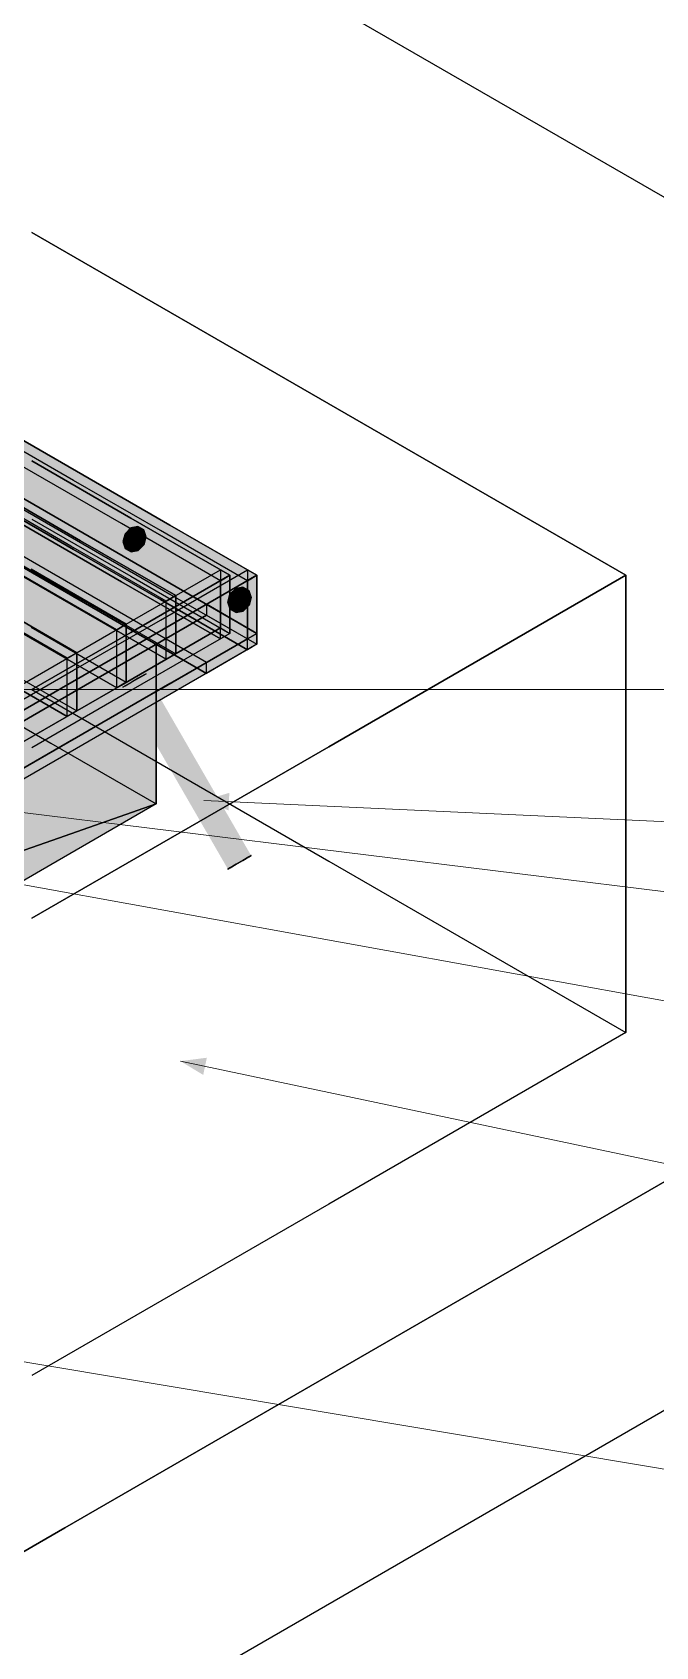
# Model space of a CAD drawing. Header units: metres. Extents: x 0 to 10.2, y 0 to 3.
# Drawn here: x 1.78 to 2.053, y 1.556 to 2.263 of the extents above; entities that cross this region are included whole.
import ezdxf

# ---------------------------------------------------------------- set-up
doc = ezdxf.new("R2010")
doc.units = ezdxf.units.M
doc.header["$LTSCALE"] = 0.25
doc.layers.add('ISO-ARISTAS', color=8, linetype='CONTINUOUS')
doc.layers.add('ISO-CONCRETO-SUP', color=254, linetype='CONTINUOUS', true_color=0xe8e8e8)
doc.layers.add('LLAMADAS', color=30, linetype='CONTINUOUS', lineweight=18)

msp = doc.modelspace()

# ---------------------------------------------------------------- linework, layer by layer
at = {"layer": 'ISO-ARISTAS', "color": 250}
for p, q in [((1.65, 2.425), (2.08301, 2.175)), ((1.65, 2.425), (2.08301, 2.175)), ((1.90981, 2.1), (1.7799, 2.175)), ((1.7799, 2.175), (1.90981, 2.1)), ((2.03971, 2.025), (1.90981, 2.1)), ((1.90981, 2.1), (2.03971, 2.025)), ((1.80219, 2.06893), (1.76414, 2.0909)), ((1.76414, 2.0909), (1.80219, 2.06893)), ((1.79803, 2.06653), (1.75999, 2.0885)), ((1.79803, 2.06653), (1.75999, 2.0885)), ((1.81905, 2.0476), (1.77575, 2.0726)), ((1.81905, 2.0476), (1.77575, 2.0726)), ((1.82321, 2.05), (1.7799, 2.075)), ((1.7799, 2.075), (1.82321, 2.05)), ((1.80114, 2.04014), (1.7595, 2.06418)), ((1.7595, 2.06418), (1.80114, 2.04014)), ((1.80219, 2.04353), (1.76414, 2.0655)), ((1.76414, 2.0655), (1.80219, 2.04353)), ((1.83608, 2.04457), (1.79803, 2.06653)), ((1.83608, 2.04457), (1.79803, 2.06653)), ((1.84024, 2.04697), (1.80219, 2.06893)), ((1.80219, 2.06893), (1.84024, 2.04697)), ((1.79698, 2.03774), (1.75534, 2.06178)), ((1.79698, 2.03774), (1.75534, 2.06178)), ((1.79803, 2.03633), (1.75999, 2.0583)), ((1.75999, 2.0583), (1.79803, 2.03633)), ((1.76414, 2.0607), (1.80219, 2.03873)), ((1.76414, 2.0607), (1.80219, 2.03873)), ((1.76414, 2.0607), (1.80219, 2.03873)), ((1.76414, 2.0607), (1.80219, 2.03873)), ((1.78019, 2.03083), (1.74215, 2.0528)), ((1.78019, 2.03083), (1.74215, 2.0528)), ((1.78822, 2.0214), (1.74215, 2.048)), ((1.78019, 2.02603), (1.74215, 2.048)), ((1.74215, 2.048), (1.78019, 2.02603)), ((1.7799, 2.0496), (1.82321, 2.0246)), ((1.7799, 2.0496), (1.82321, 2.0246)), ((1.86651, 2.025), (1.82321, 2.05)), ((1.82321, 2.05), (1.86651, 2.025)), ((1.81905, 2.0222), (1.77575, 2.0472)), ((1.77575, 2.0472), (1.81905, 2.0222)), ((1.84024, 2.02157), (1.80219, 2.04353)), ((1.80219, 2.04353), (1.84024, 2.02157)), ((1.86235, 2.0226), (1.81905, 2.0476)), ((1.86235, 2.0226), (1.81905, 2.0476)), ((1.82061, 2.0432), (1.81967, 2.03975)), ((1.82061, 2.0432), (1.81967, 2.03975)), ((1.82313, 2.04573), (1.82061, 2.0432)), ((1.82313, 2.04573), (1.82061, 2.0432)), ((1.82627, 2.04638), (1.82313, 2.04573)), ((1.82627, 2.04638), (1.82313, 2.04573)), ((1.82884, 2.0449), (1.82627, 2.04638)), ((1.82884, 2.0449), (1.82627, 2.04638)), ((1.82985, 2.04185), (1.82884, 2.0449)), ((1.82985, 2.04185), (1.82884, 2.0449)), ((1.82892, 2.0384), (1.82985, 2.04185)), ((1.82892, 2.0384), (1.82985, 2.04185)), ((1.87413, 2.0226), (1.83608, 2.04457)), ((1.87413, 2.0226), (1.83608, 2.04457)), ((1.87828, 2.025), (1.84024, 2.04697)), ((1.84024, 2.04697), (1.87828, 2.025)), ((1.79698, 2.01234), (1.75534, 2.03638)), ((1.75534, 2.03638), (1.79698, 2.01234)), ((1.7595, 2.03878), (1.80114, 2.01474)), ((1.7595, 2.03878), (1.80114, 2.01474)), ((1.83862, 2.0137), (1.79698, 2.03774)), ((1.83862, 2.0137), (1.79698, 2.03774)), ((1.83608, 2.01437), (1.79803, 2.03633)), ((1.79803, 2.03633), (1.83608, 2.01437)), ((1.84278, 2.0161), (1.80114, 2.04014)), ((1.80114, 2.04014), (1.84278, 2.0161)), ((1.80219, 2.03873), (1.84024, 2.01677)), ((1.80219, 2.03873), (1.84024, 2.01677)), ((1.80219, 2.03873), (1.84024, 2.01677)), ((1.80219, 2.03873), (1.84024, 2.01677)), ((1.81967, 2.03975), (1.82068, 2.0367)), ((1.81967, 2.03975), (1.82068, 2.0367)), ((1.82068, 2.0367), (1.82325, 2.03522)), ((1.82068, 2.0367), (1.82325, 2.03522)), ((1.82325, 2.03522), (1.8264, 2.03587)), ((1.82325, 2.03522), (1.8264, 2.03587)), ((1.8264, 2.03587), (1.82892, 2.0384)), ((1.8264, 2.03587), (1.82892, 2.0384)), ((1.82113, 2.0036), (1.77949, 2.02764)), ((1.77949, 2.02764), (1.82113, 2.0036)), ((1.81824, 2.00887), (1.78019, 2.03083)), ((1.81824, 2.00887), (1.78019, 2.03083)), ((1.81905, 2.0024), (1.86235, 2.0274)), ((1.81905, 2.0024), (1.86235, 2.0274)), ((1.83608, 2.00543), (1.87413, 2.0274)), ((1.83608, 2.00543), (1.87413, 2.0274)), ((1.86651, 2.025), (1.86235, 2.0274)), ((1.86235, 2.0274), (1.86235, 2.002)), ((1.86235, 2.0274), (1.86235, 2.002)), ((1.86235, 2.0274), (1.86651, 2.025)), ((1.87828, 2.025), (1.87413, 2.0274)), ((1.87413, 2.0274), (1.87413, 1.9972)), ((1.87413, 2.0274), (1.87413, 1.9972)), ((1.87413, 2.0274), (1.87828, 2.025)), ((1.81697, 2.0012), (1.77533, 2.02524)), ((1.81697, 2.0012), (1.77533, 2.02524)), ((1.81824, 2.00407), (1.78019, 2.02603)), ((1.78019, 2.02603), (1.81824, 2.00407)), ((1.83429, 1.9948), (1.78822, 2.0214)), ((1.86235, 1.9972), (1.81905, 2.0222)), ((1.81905, 2.0222), (1.86235, 1.9972)), ((1.82321, 2), (1.86651, 2.025)), ((1.86651, 2.025), (1.82321, 2)), ((1.82321, 2.0246), (1.86651, 1.9996)), ((1.82321, 2.0246), (1.86651, 1.9996)), ((1.84024, 2.00303), (1.87828, 2.025)), ((1.87828, 2.025), (1.84024, 2.00303)), ((1.87828, 1.9996), (1.84024, 2.02157)), ((1.84024, 2.02157), (1.87828, 1.9996)), ((1.86651, 2.025), (1.86235, 2.0226)), ((1.86235, 2.0226), (1.86651, 2.025)), ((1.86235, 1.9972), (1.86235, 2.0226)), ((1.86235, 1.9972), (1.86235, 2.0226)), ((1.86651, 1.9996), (1.86651, 2.025)), ((1.86651, 1.9996), (1.86651, 2.025)), ((1.86651, 2.025), (1.86651, 1.9996)), ((1.86651, 2.025), (1.86651, 1.9996)), ((1.8722, 2.01987), (1.86906, 2.01922)), ((1.86906, 2.01922), (1.8722, 2.01987)), ((1.87477, 2.01838), (1.8722, 2.01987)), ((1.8722, 2.01987), (1.87477, 2.01838)), ((1.87828, 2.025), (1.87413, 2.0226)), ((1.87413, 2.0226), (1.87828, 2.025)), ((1.87413, 1.9924), (1.87413, 2.0226)), ((1.87413, 1.9924), (1.87413, 2.0226)), ((1.87828, 1.9948), (1.87828, 2.025)), ((1.87828, 1.9948), (1.87828, 2.025)), ((1.87828, 2.025), (1.87828, 1.9948)), ((1.87828, 2.025), (1.87828, 1.9948)), ((2.03971, 2.025), (1.90981, 1.95)), ((1.90981, 1.95), (2.03971, 2.025)), ((2.03971, 1.925), (2.03971, 2.025)), ((2.03971, 2.025), (2.03971, 1.925)), ((1.79532, 1.9887), (1.75368, 2.01274)), ((1.79532, 1.9887), (1.75368, 2.01274)), ((1.79948, 1.9911), (1.75784, 2.01514)), ((1.75784, 2.01514), (1.79948, 1.9911)), ((1.80114, 2.01474), (1.84278, 1.9907)), ((1.80114, 2.01474), (1.84278, 1.9907)), ((1.87413, 1.9924), (1.83608, 2.01437)), ((1.83608, 2.01437), (1.87413, 1.9924)), ((1.84278, 2.0161), (1.83862, 2.0137)), ((1.83862, 2.0137), (1.84278, 2.0161)), ((1.83862, 1.9883), (1.83862, 2.0137)), ((1.83862, 1.9883), (1.83862, 2.0137)), ((1.84024, 2.01677), (1.87828, 1.9948)), ((1.84024, 2.01677), (1.87828, 1.9948)), ((1.84024, 2.01677), (1.87828, 1.9948)), ((1.84024, 2.01677), (1.87828, 1.9948)), ((1.84278, 1.9907), (1.84278, 2.0161)), ((1.84278, 2.0161), (1.84278, 1.9907)), ((1.86653, 2.01668), (1.8656, 2.01323)), ((1.8656, 2.01323), (1.86653, 2.01668)), ((1.8656, 2.01323), (1.86661, 2.01018)), ((1.86661, 2.01018), (1.8656, 2.01323)), ((1.86906, 2.01922), (1.86653, 2.01668)), ((1.86653, 2.01668), (1.86906, 2.01922)), ((1.87578, 2.01533), (1.87477, 2.01838)), ((1.87477, 2.01838), (1.87578, 2.01533)), ((1.87485, 2.01188), (1.87578, 2.01533)), ((1.87578, 2.01533), (1.87485, 2.01188)), ((1.83862, 1.9883), (1.79698, 2.01234)), ((1.79698, 2.01234), (1.83862, 1.9883)), ((1.79803, 1.98347), (1.83608, 2.00543)), ((1.79803, 1.98347), (1.83608, 2.00543)), ((1.81824, 1.99033), (1.85629, 2.0123)), ((1.81824, 1.99033), (1.85629, 2.0123)), ((1.85629, 1.9869), (1.81824, 2.00887)), ((1.85629, 1.9869), (1.81824, 2.00887)), ((1.85629, 2.0075), (1.81824, 1.98553)), ((1.81824, 1.98553), (1.85629, 2.0075)), ((1.87828, 1.9996), (1.85629, 2.0123)), ((1.85629, 2.0123), (1.85629, 2.0075)), ((1.85629, 2.0123), (1.85629, 2.0075)), ((1.85629, 2.0123), (1.87828, 1.9996)), ((1.85629, 2.0075), (1.87828, 1.9948)), ((1.85629, 2.0075), (1.87828, 1.9948)), ((1.86661, 2.01018), (1.86918, 2.0087)), ((1.86918, 2.0087), (1.86661, 2.01018)), ((1.86918, 2.0087), (1.87233, 2.00935)), ((1.87233, 2.00935), (1.86918, 2.0087)), ((1.87233, 2.00935), (1.87485, 2.01188)), ((1.87485, 2.01188), (1.87233, 2.00935)), ((1.81697, 1.9758), (1.77533, 1.99984)), ((1.77533, 1.99984), (1.81697, 1.9758)), ((1.77575, 1.9774), (1.81905, 2.0024)), ((1.77575, 1.9774), (1.81905, 2.0024)), ((1.77949, 2.00224), (1.82113, 1.9782)), ((1.77949, 2.00224), (1.82113, 1.9782)), ((1.7799, 1.975), (1.82321, 2)), ((1.82321, 2), (1.7799, 1.975)), ((1.80219, 1.98107), (1.84024, 2.00303)), ((1.84024, 2.00303), (1.80219, 1.98107)), ((1.82113, 2.0036), (1.81697, 2.0012)), ((1.81697, 2.0012), (1.82113, 2.0036)), ((1.81697, 1.9758), (1.81697, 2.0012)), ((1.81697, 1.9758), (1.81697, 2.0012)), ((1.85629, 1.9821), (1.81824, 2.00407)), ((1.81824, 2.00407), (1.85629, 1.9821)), ((1.81905, 1.977), (1.86235, 2.002)), ((1.86235, 2.002), (1.81905, 1.977)), ((1.82113, 1.9782), (1.82113, 2.0036)), ((1.82113, 2.0036), (1.82113, 1.9782)), ((1.86651, 1.9996), (1.82321, 1.9746)), ((1.86651, 1.9996), (1.82321, 1.9746)), ((1.87828, 1.9996), (1.84024, 1.97763)), ((1.84024, 1.97763), (1.87828, 1.9996)), ((1.87828, 1.9996), (1.85629, 1.9869)), ((1.85629, 1.9869), (1.87828, 1.9996)), ((1.86235, 2.002), (1.86651, 1.9996)), ((1.86235, 2.002), (1.86651, 1.9996)), ((1.86651, 1.9996), (1.86235, 1.9972)), ((1.86651, 1.9996), (1.86235, 1.9972)), ((1.87828, 1.9948), (1.87828, 1.9996)), ((1.87828, 1.9948), (1.87828, 1.9996)), ((1.87828, 1.9996), (1.87828, 1.9948)), ((1.87828, 1.9996), (1.87828, 1.9948)), ((1.78822, 1.9682), (1.83429, 1.9948)), ((1.83429, 1.9599), (1.83429, 1.9948)), ((1.83429, 1.9948), (1.83429, 1.9599)), ((1.83608, 1.97523), (1.87413, 1.9972)), ((1.87413, 1.9972), (1.83608, 1.97523)), ((1.87828, 1.9948), (1.84024, 1.97283)), ((1.87828, 1.9948), (1.84024, 1.97283)), ((1.87828, 1.9948), (1.84024, 1.97283)), ((1.87828, 1.9948), (1.84024, 1.97283)), ((1.87828, 1.9948), (1.85629, 1.9821)), ((1.87828, 1.9948), (1.85629, 1.9821)), ((1.87413, 1.9972), (1.87828, 1.9948)), ((1.87413, 1.9972), (1.87828, 1.9948)), ((1.87828, 1.9948), (1.87413, 1.9924)), ((1.87828, 1.9948), (1.87413, 1.9924)), ((1.79532, 1.9633), (1.75368, 1.98734)), ((1.75368, 1.98734), (1.79532, 1.9633)), ((1.75784, 1.98974), (1.79948, 1.9657)), ((1.75784, 1.98974), (1.79948, 1.9657)), ((1.78019, 1.96837), (1.81824, 1.99033)), ((1.78019, 1.96837), (1.81824, 1.99033)), ((1.81824, 1.98553), (1.78019, 1.96357)), ((1.78019, 1.96357), (1.81824, 1.98553)), ((1.79948, 1.9911), (1.79532, 1.9887)), ((1.79532, 1.9887), (1.79948, 1.9911)), ((1.79532, 1.9633), (1.79532, 1.9887)), ((1.79532, 1.9633), (1.79532, 1.9887)), ((1.79948, 1.9657), (1.79948, 1.9911)), ((1.79948, 1.9911), (1.79948, 1.9657)), ((1.84278, 1.9907), (1.83862, 1.9883)), ((1.84278, 1.9907), (1.83862, 1.9883)), ((1.85629, 1.9821), (1.85629, 1.9869)), ((1.85629, 1.9821), (1.85629, 1.9869)), ((1.74215, 1.9782), (1.78822, 1.9516)), ((1.74215, 1.9782), (1.78822, 1.9516)), ((1.75999, 1.9615), (1.79803, 1.98347)), ((1.75999, 1.9615), (1.79803, 1.98347)), ((1.76414, 1.9591), (1.80219, 1.98107)), ((1.80219, 1.98107), (1.76414, 1.9591)), ((1.84024, 1.97763), (1.80219, 1.95567)), ((1.80219, 1.95567), (1.84024, 1.97763)), ((1.82113, 1.9782), (1.81697, 1.9758)), ((1.82113, 1.9782), (1.81697, 1.9758)), ((1.82061, 1.9766), (1.82313, 1.97806)), ((1.82061, 1.9766), (1.82313, 1.97806)), ((1.82325, 1.97813), (1.82068, 1.97664)), ((1.82325, 1.97813), (1.82068, 1.97664)), ((1.82313, 1.97806), (1.82627, 1.97987)), ((1.82313, 1.97806), (1.82627, 1.97987)), ((1.8264, 1.97994), (1.82325, 1.97813)), ((1.8264, 1.97994), (1.82325, 1.97813)), ((1.82627, 1.97987), (1.82884, 1.98136)), ((1.82627, 1.97987), (1.82884, 1.98136)), ((1.82892, 1.9814), (1.8264, 1.97994)), ((1.82892, 1.9814), (1.8264, 1.97994)), ((1.82884, 1.98136), (1.82985, 1.98194)), ((1.82884, 1.98136), (1.82985, 1.98194)), ((1.82985, 1.98194), (1.82892, 1.9814)), ((1.82985, 1.98194), (1.82892, 1.9814)), ((1.77575, 1.952), (1.81905, 1.977)), ((1.81905, 1.977), (1.77575, 1.952)), ((1.7799, 1.975), (1.90981, 1.9)), ((1.7799, 1.975), (1.90981, 1.9)), ((1.82321, 1.9746), (1.7799, 1.9496)), ((1.82321, 1.9746), (1.7799, 1.9496)), ((1.79803, 1.95327), (1.83608, 1.97523)), ((1.83608, 1.97523), (1.79803, 1.95327)), ((1.84024, 1.97283), (1.80219, 1.95087)), ((1.84024, 1.97283), (1.80219, 1.95087)), ((1.84024, 1.97283), (1.80219, 1.95087)), ((1.84024, 1.97283), (1.80219, 1.95087)), ((1.82068, 1.97664), (1.81967, 1.97606)), ((1.82068, 1.97664), (1.81967, 1.97606)), ((1.81967, 1.97606), (1.82061, 1.9766)), ((1.81967, 1.97606), (1.82061, 1.9766)), ((1.74215, 1.9464), (1.78019, 1.96837)), ((1.74215, 1.9464), (1.78019, 1.96837)), ((1.74215, 1.9416), (1.78822, 1.9682)), ((1.78019, 1.96357), (1.74215, 1.9416)), ((1.74215, 1.9416), (1.78019, 1.96357)), ((1.79948, 1.9657), (1.79532, 1.9633)), ((1.79948, 1.9657), (1.79532, 1.9633)), ((1.83429, 1.925), (1.83429, 1.9599)), ((1.83429, 1.9599), (1.83429, 1.925)), ((1.75999, 1.9313), (1.79803, 1.95327)), ((1.79803, 1.95327), (1.75999, 1.9313)), ((1.80219, 1.95567), (1.76414, 1.9337)), ((1.76414, 1.9337), (1.80219, 1.95567)), ((1.80219, 1.95087), (1.76414, 1.9289)), ((1.80219, 1.95087), (1.76414, 1.9289)), ((1.80219, 1.95087), (1.76414, 1.9289)), ((1.80219, 1.95087), (1.76414, 1.9289)), ((1.90981, 1.95), (1.7799, 1.875)), ((1.7799, 1.875), (1.90981, 1.95)), ((1.78822, 1.9516), (1.83429, 1.925)), ((1.78822, 1.9516), (1.83429, 1.925)), ((1.83429, 1.925), (1.78822, 1.8984)), ((1.83429, 1.925), (1.78822, 1.8984)), ((1.83429, 1.925), (1.79151, 1.91)), ((1.79151, 1.91), (1.83429, 1.925)), ((2.03971, 1.825), (2.03971, 1.925)), ((2.03971, 1.925), (2.03971, 1.825)), ((1.79151, 1.91), (1.74873, 1.895)), ((1.74873, 1.895), (1.79151, 1.91)), ((1.86906, 1.89851), (1.8722, 1.90032)), ((1.8722, 1.90032), (1.86906, 1.89851)), ((1.86918, 1.89858), (1.87233, 1.90039)), ((1.87233, 1.90039), (1.86918, 1.89858)), ((1.8722, 1.90032), (1.87477, 1.90181)), ((1.87477, 1.90181), (1.8722, 1.90032)), ((1.87233, 1.90039), (1.87485, 1.90185)), ((1.87485, 1.90185), (1.87233, 1.90039)), ((1.87477, 1.90181), (1.87578, 1.90239)), ((1.87578, 1.90239), (1.87477, 1.90181)), ((1.87485, 1.90185), (1.87578, 1.90239)), ((1.87578, 1.90239), (1.87485, 1.90185)), ((1.90981, 1.9), (2.03971, 1.825)), ((1.90981, 1.9), (2.03971, 1.825)), ((1.78822, 1.8984), (1.74215, 1.8718)), ((1.78822, 1.8984), (1.74215, 1.8718)), ((1.8656, 1.89651), (1.86661, 1.89709)), ((1.86661, 1.89709), (1.8656, 1.89651)), ((1.8656, 1.89651), (1.86653, 1.89705)), ((1.86653, 1.89705), (1.8656, 1.89651)), ((1.86653, 1.89705), (1.86906, 1.89851)), ((1.86906, 1.89851), (1.86653, 1.89705)), ((1.86661, 1.89709), (1.86918, 1.89858)), ((1.86918, 1.89858), (1.86661, 1.89709)), ((2.03971, 1.825), (1.90981, 1.75)), ((2.03971, 1.825), (1.90981, 1.75)), ((2.15518, 1.81667), (1.79434, 1.60833)), ((1.79434, 1.60833), (2.15518, 1.81667)), ((1.90981, 1.75), (1.7799, 1.675)), ((1.90981, 1.75), (1.7799, 1.675)), ((2.15518, 1.71667), (1.79434, 1.50833)), ((2.15518, 1.71667), (1.79434, 1.50833)), ((1.79434, 1.60833), (1.43349, 1.4)), ((1.43349, 1.4), (1.79434, 1.60833))]:
    msp.add_line(p, q, dxfattribs=at)
at = {"layer": 'ISO-CONCRETO-SUP', "true_color": 0x7d8ca3}
for points in [[(1.76414, 2.0909), (1.80219, 2.06893), (1.75999, 2.0885), (1.79803, 2.06653)], [(1.76414, 2.0655), (1.80219, 2.04353), (1.74215, 2.0528), (1.78019, 2.03083)], [(1.80219, 2.06893), (1.84024, 2.04697), (1.79803, 2.06653), (1.83608, 2.04457)], [(1.76414, 2.0607), (1.80219, 2.03873), (1.74215, 2.048), (1.78019, 2.02603)], [(1.76414, 2.0607), (1.80219, 2.03873), (1.75999, 2.0583), (1.79803, 2.03633)], [(1.80219, 2.04353), (1.84024, 2.02157), (1.78019, 2.03083), (1.81824, 2.00887)], [(1.84024, 2.04697), (1.87828, 2.025), (1.83608, 2.04457), (1.87413, 2.0226)], [(1.80219, 2.03873), (1.84024, 2.01677), (1.78019, 2.02603), (1.81824, 2.00407)], [(1.80219, 2.03873), (1.84024, 2.01677), (1.79803, 2.03633), (1.83608, 2.01437)], [(1.87413, 2.0274), (1.87828, 2.025), (1.83608, 2.00543), (1.84024, 2.00303)], [(1.84024, 2.02157), (1.87828, 1.9996), (1.81824, 2.00887), (1.85629, 1.9869)], [(1.84024, 2.01677), (1.87828, 1.9948), (1.81824, 2.00407), (1.85629, 1.9821)], [(1.84024, 2.01677), (1.87828, 1.9948), (1.83608, 2.01437), (1.87413, 1.9924)], [(1.83608, 2.00543), (1.84024, 2.00303), (1.79803, 1.98347), (1.80219, 1.98107)], [(1.85629, 2.0123), (1.87828, 1.9996), (1.81824, 1.99033), (1.84024, 1.97763)], [(1.85629, 2.0075), (1.87828, 1.9948), (1.81824, 1.98553), (1.84024, 1.97283)], [(1.87413, 1.9972), (1.87828, 1.9948), (1.83608, 1.97523), (1.84024, 1.97283)], [(1.81824, 1.99033), (1.84024, 1.97763), (1.78019, 1.96837), (1.80219, 1.95567)], [(1.81824, 1.98553), (1.84024, 1.97283), (1.78019, 1.96357), (1.80219, 1.95087)], [(1.79803, 1.98347), (1.80219, 1.98107), (1.75999, 1.9615), (1.76414, 1.9591)], [(1.83608, 1.97523), (1.84024, 1.97283), (1.79803, 1.95327), (1.80219, 1.95087)], [(1.78019, 1.96837), (1.80219, 1.95567), (1.74215, 1.9464), (1.76414, 1.9337)], [(1.78019, 1.96357), (1.80219, 1.95087), (1.74215, 1.9416), (1.76414, 1.9289)], [(1.79803, 1.95327), (1.80219, 1.95087), (1.75999, 1.9313), (1.76414, 1.9289)]]:
    msp.add_solid(points, dxfattribs=at)
at = {"layer": 'ISO-CONCRETO-SUP', "true_color": 0x717e93}
for points in [[(1.76414, 2.0607), (1.80219, 2.03873), (1.76414, 2.0909), (1.80219, 2.06893)], [(1.75999, 2.0583), (1.79803, 2.03633), (1.75999, 2.0885), (1.79803, 2.06653)], [(1.76414, 2.0607), (1.80219, 2.03873), (1.76414, 2.0655), (1.80219, 2.04353)], [(1.79803, 2.03633), (1.83608, 2.01437), (1.79803, 2.06653), (1.83608, 2.04457)], [(1.80219, 2.03873), (1.84024, 2.01677), (1.80219, 2.06893), (1.84024, 2.04697)], [(1.74215, 2.048), (1.78019, 2.02603), (1.74215, 2.0528), (1.78019, 2.03083)], [(1.80219, 2.03873), (1.84024, 2.01677), (1.80219, 2.04353), (1.84024, 2.02157)], [(1.83608, 2.01437), (1.87413, 1.9924), (1.83608, 2.04457), (1.87413, 2.0226)], [(1.84024, 2.01677), (1.87828, 1.9948), (1.84024, 2.04697), (1.87828, 2.025)], [(1.78019, 2.02603), (1.81824, 2.00407), (1.78019, 2.03083), (1.81824, 2.00887)], [(1.87413, 1.9972), (1.87828, 1.9948), (1.87413, 2.0274), (1.87828, 2.025)], [(1.84024, 2.01677), (1.87828, 1.9948), (1.84024, 2.02157), (1.87828, 1.9996)], [(1.81824, 2.00407), (1.85629, 1.9821), (1.81824, 2.00887), (1.85629, 1.9869)], [(1.85629, 2.0075), (1.87828, 1.9948), (1.85629, 2.0123), (1.87828, 1.9996)]]:
    msp.add_solid(points, dxfattribs=at)
at = {"layer": 'ISO-CONCRETO-SUP', "true_color": 0x4b505d}
for points in [[(1.7799, 2.075), (1.82321, 2.05), (1.77575, 2.0726), (1.81905, 2.0476)], [(1.7595, 2.06418), (1.80114, 2.04014), (1.75534, 2.06178), (1.79698, 2.03774)], [(1.7799, 2.0496), (1.82321, 2.0246), (1.77575, 2.0472), (1.81905, 2.0222)], [(1.82321, 2.05), (1.86651, 2.025), (1.81905, 2.0476), (1.86235, 2.0226)], [(1.7595, 2.03878), (1.80114, 2.01474), (1.75534, 2.03638), (1.79698, 2.01234)], [(1.80114, 2.04014), (1.84278, 2.0161), (1.79698, 2.03774), (1.83862, 2.0137)], [(1.77949, 2.02764), (1.82113, 2.0036), (1.77533, 2.02524), (1.81697, 2.0012)], [(1.86235, 2.0274), (1.86651, 2.025), (1.81905, 2.0024), (1.82321, 2)], [(1.82321, 2.0246), (1.86651, 1.9996), (1.81905, 2.0222), (1.86235, 1.9972)], [(1.75784, 2.01514), (1.79948, 1.9911), (1.75368, 2.01274), (1.79532, 1.9887)], [(1.80114, 2.01474), (1.84278, 1.9907), (1.79698, 2.01234), (1.83862, 1.9883)], [(1.77949, 2.00224), (1.82113, 1.9782), (1.77533, 1.99984), (1.81697, 1.9758)], [(1.81905, 2.0024), (1.82321, 2), (1.77575, 1.9774), (1.7799, 1.975)], [(1.86235, 2.002), (1.86651, 1.9996), (1.81905, 1.977), (1.82321, 1.9746)], [(1.75784, 1.98974), (1.79948, 1.9657), (1.75368, 1.98734), (1.79532, 1.9633)], [(1.81905, 1.977), (1.82321, 1.9746), (1.77575, 1.952), (1.7799, 1.9496)]]:
    msp.add_solid(points, dxfattribs=at)
at = {"layer": 'ISO-CONCRETO-SUP', "true_color": 0x444854}
for points in [[(1.77575, 2.0472), (1.81905, 2.0222), (1.77575, 2.0726), (1.81905, 2.0476)], [(1.7799, 2.0496), (1.82321, 2.0246), (1.7799, 2.075), (1.82321, 2.05)], [(1.7595, 2.03878), (1.80114, 2.01474), (1.7595, 2.06418), (1.80114, 2.04014)], [(1.75534, 2.03638), (1.79698, 2.01234), (1.75534, 2.06178), (1.79698, 2.03774)], [(1.82321, 2.0246), (1.86651, 1.9996), (1.82321, 2.05), (1.86651, 2.025)], [(1.81905, 2.0222), (1.86235, 1.9972), (1.81905, 2.0476), (1.86235, 2.0226)], [(1.79698, 2.01234), (1.83862, 1.9883), (1.79698, 2.03774), (1.83862, 2.0137)], [(1.80114, 2.01474), (1.84278, 1.9907), (1.80114, 2.04014), (1.84278, 2.0161)], [(1.77949, 2.00224), (1.82113, 1.9782), (1.77949, 2.02764), (1.82113, 2.0036)], [(1.86235, 2.002), (1.86651, 1.9996), (1.86235, 2.0274), (1.86651, 2.025)], [(1.77533, 1.99984), (1.81697, 1.9758), (1.77533, 2.02524), (1.81697, 2.0012)], [(1.75368, 1.98734), (1.79532, 1.9633), (1.75368, 2.01274), (1.79532, 1.9887)], [(1.75784, 1.98974), (1.79948, 1.9657), (1.75784, 2.01514), (1.79948, 1.9911)]]:
    msp.add_solid(points, dxfattribs=at)
at = {"layer": 'ISO-CONCRETO-SUP', "true_color": 0xadada7}
for points in [[(1.74215, 2.0131), (1.78822, 1.9865), (1.74215, 2.048), (1.78822, 2.0214)], [(1.78822, 1.9865), (1.83429, 1.9599), (1.78822, 2.0214), (1.83429, 1.9948)], [(1.74215, 1.9782), (1.78822, 1.9516), (1.74215, 2.0131), (1.78822, 1.9865)], [(1.78822, 1.9516), (1.83429, 1.925), (1.78822, 1.9865), (1.83429, 1.9599)]]:
    msp.add_solid(points, dxfattribs=at)
at = {"layer": 'ISO-CONCRETO-SUP', "true_color": 0x7c7d82}
for points in [[(1.82061, 2.0432), (1.81967, 2.03975), (1.86653, 2.01668), (1.8656, 2.01323)], [(1.82892, 2.0384), (1.82985, 2.04185), (1.87485, 2.01188), (1.87578, 2.01533)]]:
    msp.add_solid(points, dxfattribs=at)
at = {"layer": 'ISO-CONCRETO-SUP', "true_color": 0xa2a4aa}
for points in [[(1.82476, 2.0408), (1.82061, 2.0432), (1.81967, 2.03975)], [(1.82476, 2.0408), (1.81967, 2.03975), (1.82068, 2.0367)], [(1.82476, 2.0408), (1.82313, 2.04573), (1.82061, 2.0432)], [(1.82476, 2.0408), (1.82068, 2.0367), (1.82325, 2.03522)], [(1.82476, 2.0408), (1.82627, 2.04638), (1.82313, 2.04573)], [(1.82476, 2.0408), (1.82325, 2.03522), (1.8264, 2.03587)], [(1.82476, 2.0408), (1.82884, 2.0449), (1.82627, 2.04638)], [(1.82476, 2.0408), (1.82985, 2.04185), (1.82884, 2.0449)], [(1.82476, 2.0408), (1.82892, 2.0384), (1.82985, 2.04185)], [(1.82476, 2.0408), (1.8264, 2.03587), (1.82892, 2.0384)], [(1.87069, 2.01428), (1.8722, 2.01987), (1.86906, 2.01922)], [(1.87069, 2.01428), (1.87477, 2.01838), (1.8722, 2.01987)], [(1.87069, 2.01428), (1.86653, 2.01668), (1.8656, 2.01323)], [(1.87069, 2.01428), (1.8656, 2.01323), (1.86661, 2.01018)], [(1.87069, 2.01428), (1.86906, 2.01922), (1.86653, 2.01668)], [(1.87069, 2.01428), (1.86661, 2.01018), (1.86918, 2.0087)], [(1.87069, 2.01428), (1.86918, 2.0087), (1.87233, 2.00935)], [(1.87069, 2.01428), (1.87578, 2.01533), (1.87477, 2.01838)], [(1.87069, 2.01428), (1.87485, 2.01188), (1.87578, 2.01533)], [(1.87069, 2.01428), (1.87233, 2.00935), (1.87485, 2.01188)]]:
    msp.add_solid(points, dxfattribs=at)
at = {"layer": 'ISO-CONCRETO-SUP', "true_color": 0x75777b}
for points in [[(1.82313, 2.04573), (1.82061, 2.0432), (1.86906, 2.01922), (1.86653, 2.01668)], [(1.8264, 2.03587), (1.82892, 2.0384), (1.87233, 2.00935), (1.87485, 2.01188)], [(1.82476, 1.979), (1.82068, 1.97664), (1.81967, 1.97606)], [(1.82476, 1.979), (1.81967, 1.97606), (1.82061, 1.9766)], [(1.82476, 1.979), (1.82061, 1.9766), (1.82313, 1.97806)], [(1.82476, 1.979), (1.82325, 1.97813), (1.82068, 1.97664)], [(1.82476, 1.979), (1.82313, 1.97806), (1.82627, 1.97987)], [(1.82476, 1.979), (1.8264, 1.97994), (1.82325, 1.97813)], [(1.82476, 1.979), (1.82985, 1.98194), (1.82892, 1.9814)], [(1.82476, 1.979), (1.82884, 1.98136), (1.82985, 1.98194)], [(1.82476, 1.979), (1.82892, 1.9814), (1.8264, 1.97994)], [(1.82476, 1.979), (1.82627, 1.97987), (1.82884, 1.98136)], [(1.87069, 1.89945), (1.86906, 1.89851), (1.8722, 1.90032)], [(1.87069, 1.89945), (1.87233, 1.90039), (1.86918, 1.89858)], [(1.87069, 1.89945), (1.87578, 1.90239), (1.87485, 1.90185)], [(1.87069, 1.89945), (1.87477, 1.90181), (1.87578, 1.90239)], [(1.87069, 1.89945), (1.87485, 1.90185), (1.87233, 1.90039)], [(1.87069, 1.89945), (1.8722, 1.90032), (1.87477, 1.90181)], [(1.87069, 1.89945), (1.86661, 1.89709), (1.8656, 1.89651)], [(1.87069, 1.89945), (1.8656, 1.89651), (1.86653, 1.89705)], [(1.87069, 1.89945), (1.86653, 1.89705), (1.86906, 1.89851)], [(1.87069, 1.89945), (1.86918, 1.89858), (1.86661, 1.89709)]]:
    msp.add_solid(points, dxfattribs=at)
at = {"layer": 'ISO-CONCRETO-SUP', "true_color": 0x67686c}
for points in [[(1.82627, 2.04638), (1.82313, 2.04573), (1.8722, 2.01987), (1.86906, 2.01922)], [(1.82325, 2.03522), (1.8264, 2.03587), (1.86918, 2.0087), (1.87233, 2.00935)]]:
    msp.add_solid(points, dxfattribs=at)
at = {"layer": 'ISO-CONCRETO-SUP', "true_color": 0x6b6d71}
for points in [[(1.82884, 2.0449), (1.82627, 2.04638), (1.87477, 2.01838), (1.8722, 2.01987)], [(1.82068, 2.0367), (1.82325, 2.03522), (1.86661, 2.01018), (1.86918, 2.0087)]]:
    msp.add_solid(points, dxfattribs=at)
at = {"layer": 'ISO-CONCRETO-SUP', "true_color": 0x78797e}
for points in [[(1.82985, 2.04185), (1.82884, 2.0449), (1.87578, 2.01533), (1.87477, 2.01838)], [(1.81967, 2.03975), (1.82068, 2.0367), (1.8656, 2.01323), (1.86661, 2.01018)]]:
    msp.add_solid(points, dxfattribs=at)
at = {"layer": 'ISO-CONCRETO-SUP', "true_color": 0x3d414b}
for points in [[(1.86235, 2.002), (1.81905, 1.977), (1.86235, 2.0274), (1.81905, 2.0024)], [(1.86651, 1.9996), (1.82321, 1.9746), (1.86651, 2.025), (1.82321, 2)], [(1.86651, 1.9996), (1.86235, 1.9972), (1.86651, 2.025), (1.86235, 2.0226)], [(1.84278, 1.9907), (1.83862, 1.9883), (1.84278, 2.0161), (1.83862, 2.0137)], [(1.81905, 1.977), (1.77575, 1.952), (1.81905, 2.0024), (1.77575, 1.9774)], [(1.82321, 1.9746), (1.7799, 1.9496), (1.82321, 2), (1.7799, 1.975)], [(1.82113, 1.9782), (1.81697, 1.9758), (1.82113, 2.0036), (1.81697, 2.0012)], [(1.79948, 1.9657), (1.79532, 1.9633), (1.79948, 1.9911), (1.79532, 1.9887)]]:
    msp.add_solid(points, dxfattribs=at)
at = {"layer": 'ISO-CONCRETO-SUP', "true_color": 0x657184}
for points in [[(1.87413, 1.9972), (1.83608, 1.97523), (1.87413, 2.0274), (1.83608, 2.00543)], [(1.87828, 1.9948), (1.84024, 1.97283), (1.87828, 2.025), (1.84024, 2.00303)], [(1.87828, 1.9948), (1.87413, 1.9924), (1.87828, 2.025), (1.87413, 2.0226)], [(1.83608, 1.97523), (1.79803, 1.95327), (1.83608, 2.00543), (1.79803, 1.98347)], [(1.85629, 2.0075), (1.81824, 1.98553), (1.85629, 2.0123), (1.81824, 1.99033)], [(1.84024, 1.97283), (1.80219, 1.95087), (1.84024, 2.00303), (1.80219, 1.98107)], [(1.87828, 1.9948), (1.84024, 1.97283), (1.87828, 1.9996), (1.84024, 1.97763)], [(1.87828, 1.9948), (1.85629, 1.9821), (1.87828, 1.9996), (1.85629, 1.9869)], [(1.81824, 1.98553), (1.78019, 1.96357), (1.81824, 1.99033), (1.78019, 1.96837)], [(1.79803, 1.95327), (1.75999, 1.9313), (1.79803, 1.98347), (1.75999, 1.9615)], [(1.80219, 1.95087), (1.76414, 1.9289), (1.80219, 1.98107), (1.76414, 1.9591)], [(1.84024, 1.97283), (1.80219, 1.95087), (1.84024, 1.97763), (1.80219, 1.95567)], [(1.78019, 1.96357), (1.74215, 1.9416), (1.78019, 1.96837), (1.74215, 1.9464)], [(1.80219, 1.95087), (1.76414, 1.9289), (1.80219, 1.95567), (1.76414, 1.9337)]]:
    msp.add_solid(points, dxfattribs=at)
at = {"layer": 'ISO-CONCRETO-SUP', "true_color": 0x9b9b95}
for points in [[(1.83429, 1.9599), (1.78822, 1.9333), (1.83429, 1.9948), (1.78822, 1.9682)], [(1.78822, 1.9333), (1.74215, 1.9067), (1.78822, 1.9682), (1.74215, 1.9416)], [(1.83429, 1.925), (1.78822, 1.8984), (1.83429, 1.9599), (1.78822, 1.9333)], [(1.78822, 1.8984), (1.74215, 1.8718), (1.78822, 1.9333), (1.74215, 1.9067)]]:
    msp.add_solid(points, dxfattribs=at)
at = {"layer": 'ISO-CONCRETO-SUP', "true_color": 0xbebeb6}
for points in [[(1.74215, 1.9782), (1.78822, 1.9516), (1.72075, 1.95085), (1.75613, 1.93042)], [(1.78822, 1.9516), (1.83429, 1.925), (1.75613, 1.93042), (1.79151, 1.91)], [(1.75613, 1.93042), (1.79151, 1.91), (1.72405, 1.90925), (1.74873, 1.895)]]:
    msp.add_solid(points, dxfattribs=at)
at = {"layer": 'ISO-CONCRETO-SUP', "true_color": 0x97999e}
for points in [[(1.82061, 1.9766), (1.82313, 1.97806), (1.86653, 1.89705), (1.86906, 1.89851)], [(1.82892, 1.9814), (1.8264, 1.97994), (1.87485, 1.90185), (1.87233, 1.90039)]]:
    msp.add_solid(points, dxfattribs=at)
at = {"layer": 'ISO-CONCRETO-SUP', "true_color": 0x989aa0}
for points in [[(1.82325, 1.97813), (1.82068, 1.97664), (1.86918, 1.89858), (1.86661, 1.89709)], [(1.82627, 1.97987), (1.82884, 1.98136), (1.8722, 1.90032), (1.87477, 1.90181)]]:
    msp.add_solid(points, dxfattribs=at)
at = {"layer": 'ISO-CONCRETO-SUP', "true_color": 0xa4a6ac}
for points in [[(1.82313, 1.97806), (1.82627, 1.97987), (1.86906, 1.89851), (1.8722, 1.90032)], [(1.8264, 1.97994), (1.82325, 1.97813), (1.87233, 1.90039), (1.86918, 1.89858)]]:
    msp.add_solid(points, dxfattribs=at)
at = {"layer": 'ISO-CONCRETO-SUP', "true_color": 0x77787d}
for points in [[(1.82884, 1.98136), (1.82985, 1.98194), (1.87477, 1.90181), (1.87578, 1.90239)], [(1.82068, 1.97664), (1.81967, 1.97606), (1.86661, 1.89709), (1.8656, 1.89651)]]:
    msp.add_solid(points, dxfattribs=at)
at = {"layer": 'ISO-CONCRETO-SUP', "true_color": 0x75767a}
for points in [[(1.82985, 1.98194), (1.82892, 1.9814), (1.87578, 1.90239), (1.87485, 1.90185)], [(1.81967, 1.97606), (1.82061, 1.9766), (1.8656, 1.89651), (1.86653, 1.89705)]]:
    msp.add_solid(points, dxfattribs=at)
at = {"layer": 'ISO-CONCRETO-SUP', "true_color": 0x989891}
for points in [[(1.83429, 1.925), (1.78822, 1.8984), (1.79151, 1.91), (1.75613, 1.88958)], [(1.79151, 1.91), (1.75613, 1.88958), (1.74873, 1.895), (1.72405, 1.88075)], [(1.78822, 1.8984), (1.74215, 1.8718), (1.75613, 1.88958), (1.72075, 1.86915)]]:
    msp.add_solid(points, dxfattribs=at)
at = {"layer": 'LLAMADAS'}
for p, q in [((2.91, 1.975), (1.5634, 1.975)), ((2.91, 1.78125), (1.71218, 1.9291)), ((2.91, 1.87812), (1.85507, 1.9265)), ((2.91, 1.68437), (1.69936, 1.9035)), ((2.91, 1.5875), (1.84486, 1.8125)), ((2.91, 1.49062), (1.21699, 1.775))]:
    msp.add_line(p, q, dxfattribs=at)
for points in [[(1.85507, 1.9265), (1.86589, 1.92215), (1.86624, 1.92984)], [(1.84486, 1.8125), (1.85482, 1.80646), (1.85641, 1.81399)]]:
    msp.add_solid(points, dxfattribs=at)

doc.saveas('drawing.dxf')
